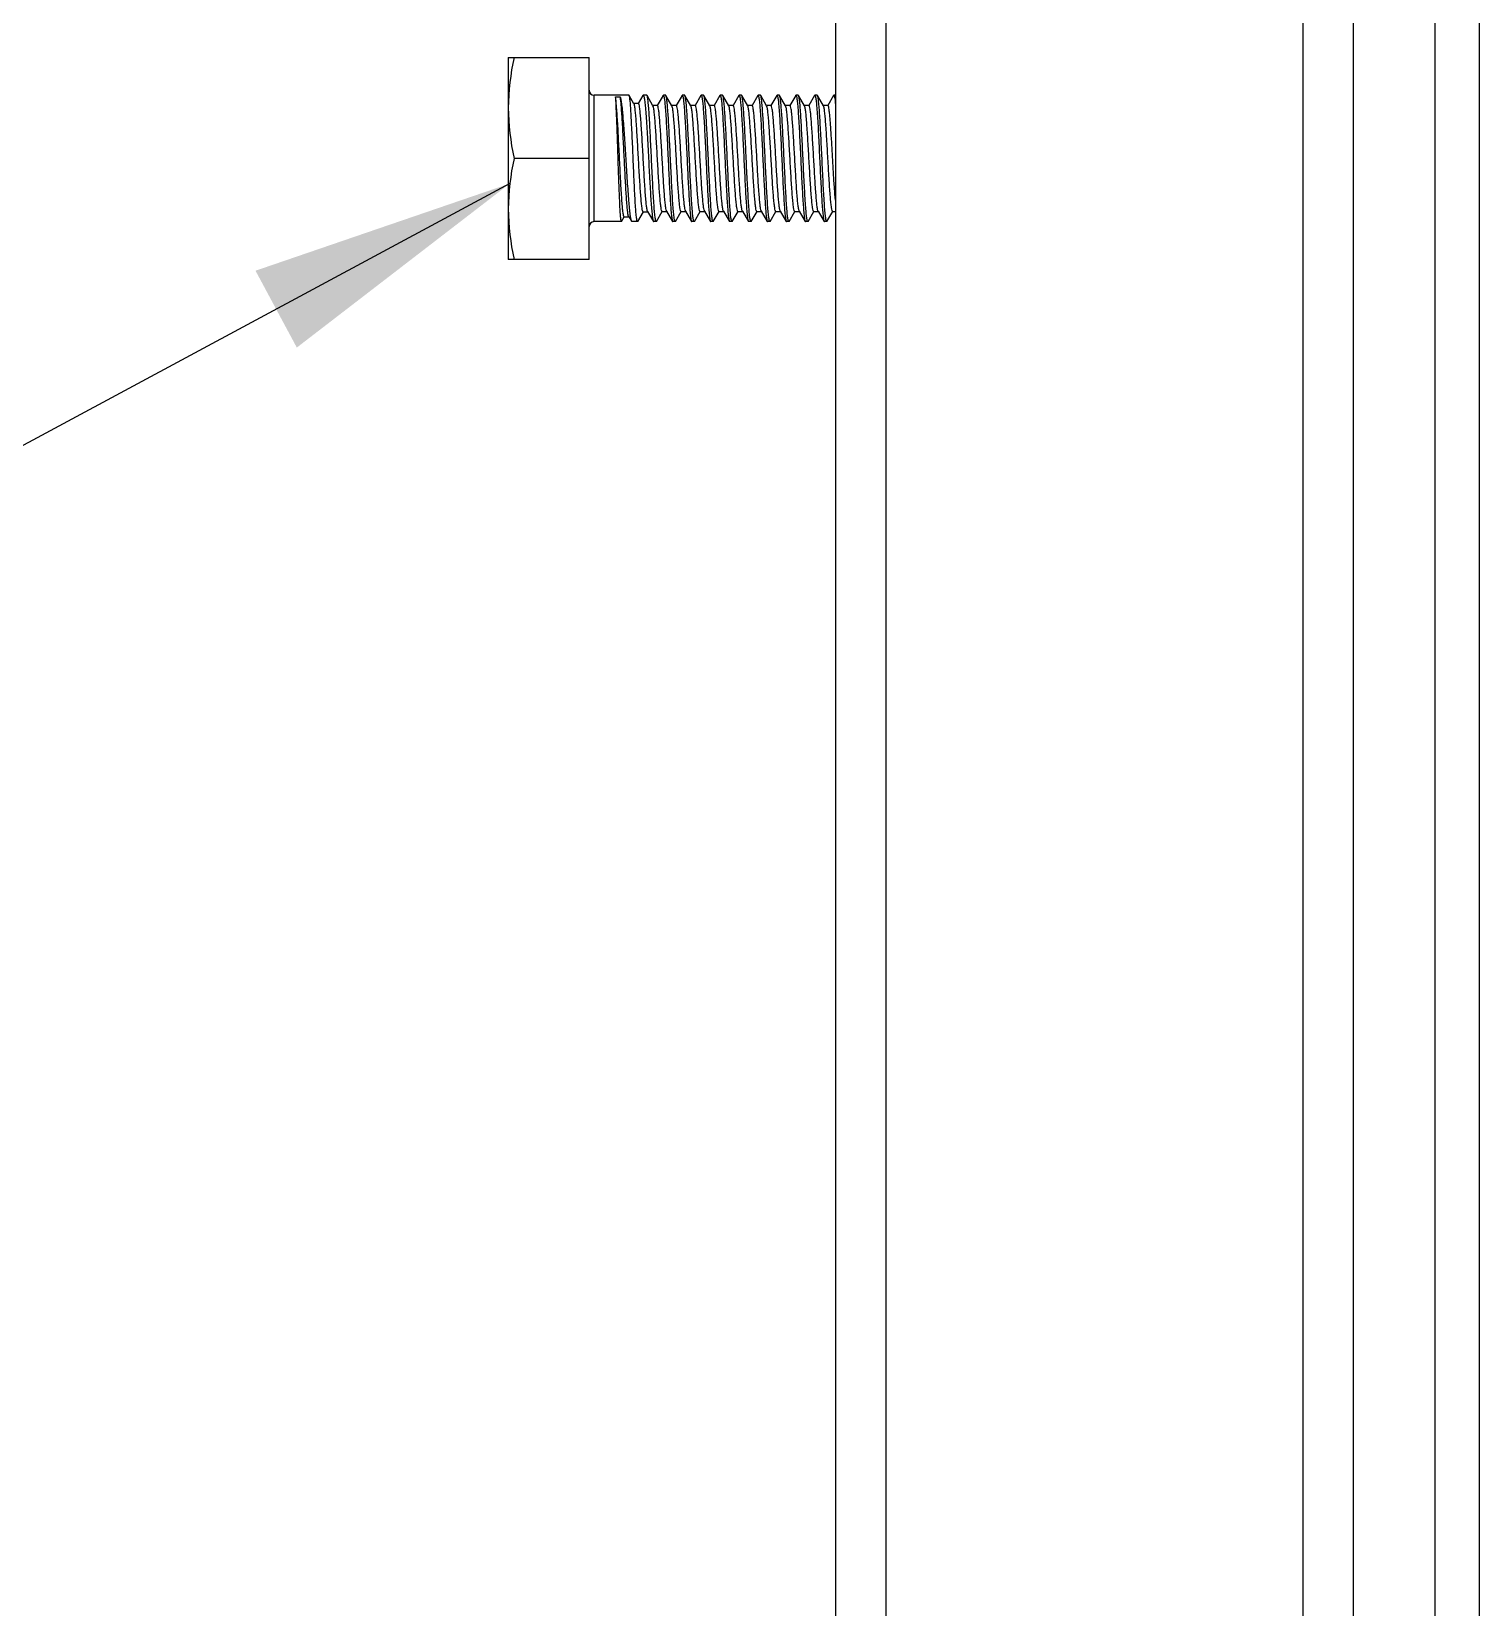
# Model space of a CAD drawing. Extents: x -1396510 to 1250330, y -1892470 to 1623980.
# Drawn here: x -1157042 to -1156496, y -62579 to -61985 of the extents above; entities that cross this region are included whole.
import ezdxf

# ---------------------------------------------------------------- set-up
doc = ezdxf.new("R2010")
doc.units = 0
doc.header["$LTSCALE"] = 1000
doc.header["$MEASUREMENT"] = 0
doc.styles.get("Standard").update_dxf_attribs({"font": 'gbenor.shx', "bigfont": 'gbcbig.shx'})
doc.dimstyles.get("Standard").update_dxf_attribs({"dimscale": 100, "dimtxt": 3.5, "dimasz": 1, "dimexe": 2.5, "dimexo": 3, "dimgap": 1.5, "dimtad": 1, "dimdec": 0, "dimzin": 0, "dimdsep": 46, "dimtxsty": 'Standard', "dimblk": 'ARCHTICK', "dimcen": 0.09, "dimadec": 0, "dimazin": 0, "dimtfac": 1, "dimtdec": 0, "dimtix": 1, "dimtmove": 2, "dimatfit": 3, "dimfxl": 0, "dimtolj": 1, "dimtzin": 0, "dimarcsym": 0})

# ---------------------------------------------------------------- blocks, each defined once
blk = doc.blocks.new('_ArchTick')
at = {"color": 0, "linetype": 'ByBlock', "const_width": 0.4}
blk.add_lwpolyline([(-0.5, -0.5), (0.5, 0.5)], dxfattribs=at)

msp = doc.modelspace()

# ---------------------------------------------------------------- linework, layer by layer
at = {"linetype": 'Continuous'}
for p, q in [((-1156496.41, -63126.9), (-1156496.41, -61616.54)), ((-1156513.07, -62918.5), (-1156513.07, -61686.9)), ((-1156739.16, -61890.08), (-1156739.16, -63356.1)), ((-1156720.12, -61890.08), (-1156720.12, -63356.1)), ((-1156563.05, -61890.08), (-1156563.05, -63356.1)), ((-1156544.01, -61890.08), (-1156544.01, -63356.1)), ((-1156862.43, -61994.8), (-1156831.97, -61994.8)), ((-1156862.43, -61994.8), (-1156862.43, -62070.95)), ((-1156831.97, -62070.95), (-1156831.97, -61994.8)), ((-1156816.93, -62009.08), (-1156830.07, -62009.08)), ((-1156830.07, -62056.67), (-1156830.07, -62009.08)), ((-1156822.05, -62009.62), (-1156820.27, -62009.62)), ((-1156816.87, -62009.13), (-1156816.93, -62009.08)), ((-1156815.07, -62012.23), (-1156816.87, -62009.13)), ((-1156811.73, -62009.18), (-1156813.44, -62012.14)), ((-1156811.73, -62009.18), (-1156811.6, -62009.08)), ((-1156810.25, -62009.08), (-1156811.61, -62009.08)), ((-1156810.16, -62009.16), (-1156810.25, -62009.08)), ((-1156807.91, -62013.03), (-1156810.16, -62009.16)), ((-1156804.1, -62009.16), (-1156806.29, -62012.93)), ((-1156803.11, -62009.08), (-1156804.01, -62009.08)), ((-1156803.02, -62009.16), (-1156803.11, -62009.08)), ((-1156800.77, -62013.03), (-1156803.02, -62009.16)), ((-1156796.96, -62009.16), (-1156799.15, -62012.93)), ((-1156796.96, -62009.16), (-1156796.87, -62009.08)), ((-1156795.97, -62009.08), (-1156796.87, -62009.08)), ((-1156795.88, -62009.16), (-1156795.97, -62009.08)), ((-1156793.63, -62013.03), (-1156795.88, -62009.16)), ((-1156789.82, -62009.16), (-1156792.01, -62012.93)), ((-1156789.82, -62009.16), (-1156789.73, -62009.08)), ((-1156788.83, -62009.08), (-1156789.73, -62009.08)), ((-1156788.74, -62009.16), (-1156788.83, -62009.08)), ((-1156786.49, -62013.03), (-1156788.74, -62009.16)), ((-1156782.68, -62009.16), (-1156784.87, -62012.93)), ((-1156782.68, -62009.16), (-1156782.59, -62009.08)), ((-1156781.69, -62009.08), (-1156782.59, -62009.08)), ((-1156781.6, -62009.16), (-1156781.69, -62009.08)), ((-1156779.35, -62013.03), (-1156781.6, -62009.16)), ((-1156775.54, -62009.16), (-1156777.73, -62012.93)), ((-1156774.55, -62009.08), (-1156775.45, -62009.08)), ((-1156774.46, -62009.16), (-1156774.55, -62009.08)), ((-1156772.21, -62013.03), (-1156774.46, -62009.16)), ((-1156768.4, -62009.16), (-1156770.59, -62012.93)), ((-1156768.4, -62009.16), (-1156768.31, -62009.08)), ((-1156767.42, -62009.08), (-1156768.31, -62009.08)), ((-1156767.32, -62009.16), (-1156767.42, -62009.08)), ((-1156765.07, -62013.03), (-1156767.32, -62009.16)), ((-1156761.26, -62009.16), (-1156763.45, -62012.93)), ((-1156761.26, -62009.16), (-1156761.17, -62009.08)), ((-1156760.28, -62009.08), (-1156761.17, -62009.08)), ((-1156760.18, -62009.16), (-1156760.28, -62009.08)), ((-1156757.93, -62013.03), (-1156760.18, -62009.16)), ((-1156754.12, -62009.16), (-1156756.31, -62012.93)), ((-1156754.12, -62009.16), (-1156754.03, -62009.08)), ((-1156753.14, -62009.08), (-1156754.03, -62009.08)), ((-1156753.04, -62009.16), (-1156753.14, -62009.08)), ((-1156750.79, -62013.03), (-1156753.04, -62009.16)), ((-1156746.98, -62009.16), (-1156749.17, -62012.93)), ((-1156746.98, -62009.16), (-1156746.89, -62009.08)), ((-1156746, -62009.08), (-1156746.89, -62009.08)), ((-1156745.9, -62009.16), (-1156746, -62009.08)), ((-1156743.65, -62013.03), (-1156745.9, -62009.16)), ((-1156739.84, -62009.16), (-1156742.03, -62012.93)), ((-1156739.84, -62009.16), (-1156739.75, -62009.08)), ((-1156739.16, -62009.08), (-1156739.75, -62009.08)), ((-1156813.39, -62012.14), (-1156815.12, -62012.14)), ((-1156806.23, -62012.93), (-1156807.96, -62012.93)), ((-1156799.09, -62012.93), (-1156800.82, -62012.93)), ((-1156791.95, -62012.93), (-1156793.68, -62012.93)), ((-1156784.81, -62012.93), (-1156786.54, -62012.93)), ((-1156777.67, -62012.93), (-1156779.4, -62012.93)), ((-1156770.54, -62012.93), (-1156772.26, -62012.93)), ((-1156763.4, -62012.93), (-1156765.13, -62012.93)), ((-1156756.26, -62012.93), (-1156757.99, -62012.93)), ((-1156749.12, -62012.93), (-1156750.85, -62012.93)), ((-1156741.98, -62012.93), (-1156743.71, -62012.93)), ((-1156831.97, -62032.87), (-1156860.29, -62032.87)), ((-1156819.77, -62056.67), (-1156830.07, -62056.67)), ((-1156819.72, -62056.63), (-1156819.77, -62056.67)), ((-1156819.72, -62056.63), (-1156818.72, -62054.9)), ((-1156818.75, -62054.87), (-1156817.02, -62054.87)), ((-1156817.07, -62054.79), (-1156816.05, -62056.54)), ((-1156816.05, -62056.54), (-1156815.9, -62056.67)), ((-1156813.74, -62056.67), (-1156815.9, -62056.67)), ((-1156813.66, -62056.6), (-1156813.75, -62056.67)), ((-1156813.66, -62056.6), (-1156811.54, -62052.95)), ((-1156811.59, -62052.95), (-1156809.87, -62052.95)), ((-1156809.92, -62052.86), (-1156807.76, -62056.58)), ((-1156807.76, -62056.58), (-1156807.65, -62056.67)), ((-1156806.68, -62056.67), (-1156807.65, -62056.67)), ((-1156806.59, -62056.59), (-1156806.68, -62056.67)), ((-1156806.59, -62056.59), (-1156804.39, -62052.82)), ((-1156804.45, -62052.82), (-1156802.72, -62052.82)), ((-1156802.78, -62052.72), (-1156802.82, -62052.63)), ((-1156802.78, -62052.72), (-1156800.53, -62056.59)), ((-1156800.53, -62056.59), (-1156800.44, -62056.67)), ((-1156799.54, -62056.67), (-1156800.44, -62056.67)), ((-1156799.45, -62056.59), (-1156799.54, -62056.67)), ((-1156799.45, -62056.59), (-1156797.25, -62052.82)), ((-1156797.31, -62052.82), (-1156795.58, -62052.82)), ((-1156795.64, -62052.72), (-1156795.68, -62052.63)), ((-1156795.64, -62052.72), (-1156793.39, -62056.59)), ((-1156793.39, -62056.59), (-1156793.3, -62056.67)), ((-1156792.4, -62056.67), (-1156793.3, -62056.67)), ((-1156792.31, -62056.59), (-1156792.4, -62056.67)), ((-1156792.31, -62056.59), (-1156790.11, -62052.82)), ((-1156790.17, -62052.82), (-1156788.44, -62052.82)), ((-1156788.5, -62052.72), (-1156788.54, -62052.62)), ((-1156788.5, -62052.72), (-1156786.25, -62056.59)), ((-1156786.25, -62056.59), (-1156786.16, -62056.67)), ((-1156785.26, -62056.67), (-1156786.16, -62056.67)), ((-1156785.17, -62056.59), (-1156785.26, -62056.67)), ((-1156785.17, -62056.59), (-1156782.97, -62052.82)), ((-1156783.03, -62052.82), (-1156781.3, -62052.82)), ((-1156781.36, -62052.72), (-1156781.41, -62052.62)), ((-1156781.36, -62052.72), (-1156779.11, -62056.59)), ((-1156779.11, -62056.59), (-1156779.02, -62056.67)), ((-1156778.12, -62056.67), (-1156779.02, -62056.67)), ((-1156778.03, -62056.59), (-1156778.12, -62056.67)), ((-1156778.03, -62056.59), (-1156775.83, -62052.82)), ((-1156775.89, -62052.82), (-1156774.16, -62052.82)), ((-1156774.22, -62052.72), (-1156774.27, -62052.61)), ((-1156774.22, -62052.72), (-1156771.97, -62056.59)), ((-1156771.97, -62056.59), (-1156771.88, -62056.67)), ((-1156770.99, -62056.67), (-1156771.88, -62056.67)), ((-1156770.89, -62056.59), (-1156770.99, -62056.67)), ((-1156770.89, -62056.59), (-1156768.69, -62052.82)), ((-1156768.75, -62052.82), (-1156767.02, -62052.82)), ((-1156767.08, -62052.72), (-1156767.13, -62052.61)), ((-1156767.08, -62052.72), (-1156764.83, -62056.59)), ((-1156764.83, -62056.59), (-1156764.74, -62056.67)), ((-1156763.85, -62056.67), (-1156764.74, -62056.67)), ((-1156763.75, -62056.59), (-1156763.85, -62056.67)), ((-1156763.75, -62056.59), (-1156761.56, -62052.82)), ((-1156761.61, -62052.82), (-1156759.88, -62052.82)), ((-1156759.94, -62052.72), (-1156759.99, -62052.6)), ((-1156759.94, -62052.72), (-1156757.69, -62056.59)), ((-1156757.69, -62056.59), (-1156757.6, -62056.67)), ((-1156756.71, -62056.67), (-1156757.6, -62056.67)), ((-1156756.61, -62056.59), (-1156756.71, -62056.67)), ((-1156756.61, -62056.59), (-1156754.42, -62052.82)), ((-1156754.47, -62052.82), (-1156752.74, -62052.82)), ((-1156752.8, -62052.72), (-1156752.86, -62052.6)), ((-1156752.8, -62052.72), (-1156750.55, -62056.59)), ((-1156750.55, -62056.59), (-1156750.46, -62056.67)), ((-1156749.57, -62056.67), (-1156750.46, -62056.67)), ((-1156749.47, -62056.59), (-1156749.57, -62056.67)), ((-1156749.47, -62056.59), (-1156747.28, -62052.82)), ((-1156747.33, -62052.82), (-1156745.6, -62052.82)), ((-1156745.66, -62052.72), (-1156745.72, -62052.59)), ((-1156745.66, -62052.72), (-1156743.41, -62056.59)), ((-1156743.41, -62056.59), (-1156743.32, -62056.67)), ((-1156742.43, -62056.67), (-1156743.32, -62056.67)), ((-1156742.33, -62056.59), (-1156742.43, -62056.67)), ((-1156742.33, -62056.59), (-1156740.14, -62052.82)), ((-1156740.19, -62052.82), (-1156739.16, -62052.82)), ((-1156831.97, -62070.95), (-1156862.43, -62070.95))]:
    msp.add_line(p, q, dxfattribs=at)
for centre, start, end in [((-1156830.07, -62007.17), 180, 270), ((-1156830.07, -62058.58), 90, 180)]:
    msp.add_arc(centre, 1.9, start, end, dxfattribs=at)
for points in [[(-1156860.29, -61994.8), (-1156861.6, -62001.05), (-1156862.43, -62007.45), (-1156862.43, -62013.84)], [(-1156862.43, -62013.84), (-1156862.43, -62020.22), (-1156861.6, -62026.62), (-1156860.29, -62032.87)], [(-1156860.29, -62032.87), (-1156861.6, -62039.12), (-1156862.43, -62045.53), (-1156862.43, -62051.91)], [(-1156862.43, -62051.91), (-1156862.43, -62058.3), (-1156861.6, -62064.7), (-1156860.29, -62070.95)]]:
    msp.add_open_spline(points, degree=3, dxfattribs=at)
for points, knots in [([(-1156821.05, -62032.87), (-1156821.13, -62030.24), (-1156821.3, -62025.26), (-1156821.52, -62018.51), (-1156821.77, -62013.4), (-1156821.91, -62010.62), (-1156822.05, -62009.62)], [0, 0, 0, 0, 0.340216, 0.641739, 0.870295, 1, 1, 1, 1]), ([(-1156818.75, -62054.87), (-1156818.8, -62054.87), (-1156818.9, -62054.72), (-1156818.98, -62054.43), (-1156819.09, -62053.94), (-1156819.24, -62052.94), (-1156819.42, -62051.26), (-1156819.62, -62048.77), (-1156819.83, -62045.73), (-1156820.03, -62042.24), (-1156820.23, -62038.41), (-1156820.51, -62033.03), (-1156820.83, -62026.45), (-1156821.2, -62019.3), (-1156821.59, -62013.78), (-1156821.84, -62010.73), (-1156822.05, -62009.62)], [0, 0, 0, 0, 0.003181, 0.009997, 0.020842, 0.035708, 0.077022, 0.132568, 0.200428, 0.278278, 0.363482, 0.453195, 0.634322, 0.798504, 0.925407, 1, 1, 1, 1]), ([(-1156820.27, -62009.62), (-1156820.15, -62010.01), (-1156819.96, -62011.01), (-1156819.57, -62013.78), (-1156819.16, -62018.51), (-1156818.67, -62025.26), (-1156818.36, -62030.24), (-1156818.19, -62032.87)], [0, 0, 0, 0, 0.052104, 0.130854, 0.359409, 0.660459, 1, 1, 1, 1]), ([(-1156817.07, -62054.79), (-1156817.2, -62054.57), (-1156817.32, -62053.83), (-1156817.53, -62052.44), (-1156817.71, -62050.38), (-1156817.91, -62047.76), (-1156818.11, -62044.64), (-1156818.38, -62039.81), (-1156818.7, -62033.38), (-1156819.08, -62025.75), (-1156819.44, -62018.89), (-1156819.81, -62013.6), (-1156820.06, -62010.69), (-1156820.27, -62009.62)], [0, 0, 0, 0, 0.016498, 0.048153, 0.094091, 0.152829, 0.222461, 0.300749, 0.473185, 0.64885, 0.806645, 0.928205, 1, 1, 1, 1]), ([(-1156815.38, -62032.87), (-1156815.5, -62029.97), (-1156815.68, -62025.73), (-1156815.94, -62020.32), (-1156816.11, -62016.83), (-1156816.3, -62013.91), (-1156816.45, -62011.63), (-1156816.66, -62010.14), (-1156816.74, -62009.35), (-1156816.87, -62009.13)], [0, 0, 0, 0, 0.366748, 0.534004, 0.682559, 0.80722, 0.903651, 0.968552, 1, 1, 1, 1]), ([(-1156811.6, -62009.08), (-1156811.55, -62009.08), (-1156811.42, -62009.26), (-1156811.33, -62009.59), (-1156811.2, -62010.17), (-1156811.02, -62011.35), (-1156810.8, -62013.34), (-1156810.56, -62016.26), (-1156810.32, -62019.82), (-1156810.08, -62023.88), (-1156809.83, -62028.29), (-1156809.67, -62031.33), (-1156809.59, -62032.87)], [0, 0, 0, 0, 0.007187, 0.022465, 0.046744, 0.080015, 0.172417, 0.296393, 0.447275, 0.619318, 0.805937, 1, 1, 1, 1]), ([(-1156808.47, -62032.87), (-1156808.61, -62029.99), (-1156808.81, -62025.79), (-1156809.09, -62020.41), (-1156809.29, -62016.93), (-1156809.5, -62014.01), (-1156809.69, -62011.72), (-1156809.91, -62010.2), (-1156810.03, -62009.39), (-1156810.16, -62009.16)], [0, 0, 0, 0, 0.364024, 0.530312, 0.678343, 0.803036, 0.90014, 0.966414, 1, 1, 1, 1]), ([(-1156804.1, -62009.16), (-1156804.09, -62009.13), (-1156804.07, -62009.1), (-1156804.02, -62009.08), (-1156804.01, -62009.08)], [0, 0, 0, 0, 0.600476, 1, 1, 1, 1]), ([(-1156804.01, -62009.08), (-1156803.95, -62009.08), (-1156803.85, -62009.27), (-1156803.77, -62009.59), (-1156803.65, -62010.18), (-1156803.5, -62011.35), (-1156803.31, -62013.34), (-1156803.09, -62016.26), (-1156802.88, -62019.82), (-1156802.66, -62023.88), (-1156802.44, -62028.29), (-1156802.3, -62031.33), (-1156802.22, -62032.87)], [0, 0, 0, 0, 0.006688, 0.021753, 0.045929, 0.079148, 0.171548, 0.29561, 0.446639, 0.618873, 0.805706, 1, 1, 1, 1]), ([(-1156801.33, -62032.87), (-1156801.47, -62029.99), (-1156801.67, -62025.79), (-1156801.95, -62020.41), (-1156802.16, -62016.93), (-1156802.36, -62014.01), (-1156802.55, -62011.72), (-1156802.77, -62010.2), (-1156802.89, -62009.39), (-1156803.02, -62009.16)], [0, 0, 0, 0, 0.364026, 0.530319, 0.678348, 0.803035, 0.900137, 0.966414, 1, 1, 1, 1]), ([(-1156796.87, -62009.08), (-1156796.81, -62009.08), (-1156796.71, -62009.27), (-1156796.63, -62009.59), (-1156796.51, -62010.17), (-1156796.36, -62011.35), (-1156796.17, -62013.34), (-1156795.95, -62016.26), (-1156795.74, -62019.82), (-1156795.52, -62023.88), (-1156795.3, -62028.29), (-1156795.16, -62031.33), (-1156795.08, -62032.87)], [0, 0, 0, 0, 0.006669, 0.021718, 0.045876, 0.079084, 0.171468, 0.295522, 0.446557, 0.618815, 0.805682, 1, 1, 1, 1]), ([(-1156794.19, -62032.87), (-1156794.33, -62029.99), (-1156794.53, -62025.79), (-1156794.81, -62020.41), (-1156795.02, -62016.93), (-1156795.22, -62014.01), (-1156795.41, -62011.72), (-1156795.63, -62010.2), (-1156795.75, -62009.39), (-1156795.88, -62009.16)], [0, 0, 0, 0, 0.364021, 0.530314, 0.678346, 0.803036, 0.900137, 0.966413, 1, 1, 1, 1]), ([(-1156789.73, -62009.08), (-1156789.68, -62009.08), (-1156789.57, -62009.27), (-1156789.49, -62009.59), (-1156789.37, -62010.17), (-1156789.22, -62011.35), (-1156789.03, -62013.34), (-1156788.81, -62016.26), (-1156788.6, -62019.82), (-1156788.38, -62023.88), (-1156788.16, -62028.29), (-1156788.02, -62031.33), (-1156787.94, -62032.87)], [0, 0, 0, 0, 0.006676, 0.021736, 0.045901, 0.079115, 0.171505, 0.295563, 0.446596, 0.618846, 0.805696, 1, 1, 1, 1]), ([(-1156787.05, -62032.87), (-1156787.19, -62029.99), (-1156787.39, -62025.79), (-1156787.67, -62020.41), (-1156787.88, -62016.93), (-1156788.09, -62014.01), (-1156788.27, -62011.72), (-1156788.49, -62010.2), (-1156788.61, -62009.39), (-1156788.74, -62009.16)], [0, 0, 0, 0, 0.364021, 0.530311, 0.678343, 0.803036, 0.90014, 0.966414, 1, 1, 1, 1]), ([(-1156782.59, -62009.08), (-1156782.54, -62009.08), (-1156782.43, -62009.27), (-1156782.35, -62009.59), (-1156782.23, -62010.18), (-1156782.08, -62011.35), (-1156781.89, -62013.34), (-1156781.68, -62016.26), (-1156781.46, -62019.82), (-1156781.24, -62023.88), (-1156781.02, -62028.29), (-1156780.88, -62031.33), (-1156780.8, -62032.87)], [0, 0, 0, 0, 0.006686, 0.021757, 0.045931, 0.079152, 0.171553, 0.295615, 0.446644, 0.618879, 0.805711, 1, 1, 1, 1]), ([(-1156779.91, -62032.87), (-1156780.05, -62029.99), (-1156780.25, -62025.79), (-1156780.53, -62020.41), (-1156780.74, -62016.93), (-1156780.95, -62014.01), (-1156781.13, -62011.72), (-1156781.35, -62010.2), (-1156781.47, -62009.39), (-1156781.6, -62009.16)], [0, 0, 0, 0, 0.364026, 0.530312, 0.67834, 0.803034, 0.90014, 0.966415, 1, 1, 1, 1]), ([(-1156775.54, -62009.16), (-1156775.53, -62009.13), (-1156775.51, -62009.1), (-1156775.47, -62009.08), (-1156775.45, -62009.08)], [0, 0, 0, 0, 0.600612, 1, 1, 1, 1]), ([(-1156775.45, -62009.08), (-1156775.4, -62009.08), (-1156775.29, -62009.27), (-1156775.21, -62009.59), (-1156775.09, -62010.18), (-1156774.94, -62011.35), (-1156774.75, -62013.34), (-1156774.54, -62016.26), (-1156774.32, -62019.82), (-1156774.1, -62023.88), (-1156773.88, -62028.29), (-1156773.74, -62031.33), (-1156773.66, -62032.87)], [0, 0, 0, 0, 0.006697, 0.021777, 0.045962, 0.079191, 0.171605, 0.29567, 0.44669, 0.618909, 0.805726, 1, 1, 1, 1]), ([(-1156772.77, -62032.87), (-1156772.91, -62029.99), (-1156773.11, -62025.79), (-1156773.39, -62020.41), (-1156773.6, -62016.93), (-1156773.81, -62014.01), (-1156773.99, -62011.72), (-1156774.21, -62010.2), (-1156774.33, -62009.39), (-1156774.46, -62009.16)], [0, 0, 0, 0, 0.364026, 0.530313, 0.678337, 0.803029, 0.900137, 0.966414, 1, 1, 1, 1]), ([(-1156768.31, -62009.08), (-1156768.26, -62009.08), (-1156768.15, -62009.27), (-1156768.07, -62009.59), (-1156767.96, -62010.17), (-1156767.8, -62011.35), (-1156767.61, -62013.34), (-1156767.4, -62016.26), (-1156767.18, -62019.82), (-1156766.96, -62023.88), (-1156766.74, -62028.29), (-1156766.6, -62031.33), (-1156766.52, -62032.87)], [0, 0, 0, 0, 0.006677, 0.021735, 0.045901, 0.079116, 0.171512, 0.295573, 0.4466, 0.618843, 0.805694, 1, 1, 1, 1]), ([(-1156765.63, -62032.87), (-1156765.77, -62029.99), (-1156765.97, -62025.79), (-1156766.25, -62020.41), (-1156766.46, -62016.93), (-1156766.67, -62014.01), (-1156766.85, -62011.72), (-1156767.07, -62010.2), (-1156767.19, -62009.39), (-1156767.32, -62009.16)], [0, 0, 0, 0, 0.364024, 0.530311, 0.678342, 0.803035, 0.900139, 0.966414, 1, 1, 1, 1]), ([(-1156761.17, -62009.08), (-1156761.12, -62009.08), (-1156761.01, -62009.27), (-1156760.93, -62009.59), (-1156760.82, -62010.18), (-1156760.66, -62011.35), (-1156760.47, -62013.34), (-1156760.26, -62016.26), (-1156760.04, -62019.82), (-1156759.82, -62023.88), (-1156759.6, -62028.29), (-1156759.46, -62031.33), (-1156759.38, -62032.87)], [0, 0, 0, 0, 0.00669, 0.021765, 0.045943, 0.079167, 0.171572, 0.295635, 0.446661, 0.618889, 0.805716, 1, 1, 1, 1]), ([(-1156758.49, -62032.87), (-1156758.63, -62029.99), (-1156758.83, -62025.79), (-1156759.11, -62020.41), (-1156759.32, -62016.93), (-1156759.53, -62014.01), (-1156759.71, -62011.72), (-1156759.93, -62010.2), (-1156760.05, -62009.39), (-1156760.18, -62009.16)], [0, 0, 0, 0, 0.364026, 0.530319, 0.678348, 0.803035, 0.900137, 0.966414, 1, 1, 1, 1]), ([(-1156754.03, -62009.08), (-1156753.98, -62009.08), (-1156753.87, -62009.27), (-1156753.79, -62009.59), (-1156753.68, -62010.17), (-1156753.52, -62011.35), (-1156753.33, -62013.34), (-1156753.12, -62016.26), (-1156752.9, -62019.82), (-1156752.68, -62023.88), (-1156752.46, -62028.29), (-1156752.32, -62031.33), (-1156752.25, -62032.87)], [0, 0, 0, 0, 0.006669, 0.021718, 0.045876, 0.079084, 0.171468, 0.295521, 0.446556, 0.618814, 0.805682, 1, 1, 1, 1]), ([(-1156751.35, -62032.87), (-1156751.49, -62029.99), (-1156751.69, -62025.79), (-1156751.97, -62020.41), (-1156752.18, -62016.93), (-1156752.39, -62014.01), (-1156752.57, -62011.72), (-1156752.79, -62010.2), (-1156752.91, -62009.39), (-1156753.04, -62009.16)], [0, 0, 0, 0, 0.364021, 0.530313, 0.678345, 0.803036, 0.900138, 0.966413, 1, 1, 1, 1]), ([(-1156746.89, -62009.08), (-1156746.84, -62009.08), (-1156746.73, -62009.27), (-1156746.65, -62009.59), (-1156746.54, -62010.18), (-1156746.38, -62011.35), (-1156746.19, -62013.34), (-1156745.98, -62016.26), (-1156745.76, -62019.82), (-1156745.54, -62023.88), (-1156745.32, -62028.29), (-1156745.18, -62031.33), (-1156745.11, -62032.87)], [0, 0, 0, 0, 0.006679, 0.021742, 0.04591, 0.079126, 0.171519, 0.295578, 0.446611, 0.618856, 0.8057, 1, 1, 1, 1]), ([(-1156744.21, -62032.87), (-1156744.35, -62029.99), (-1156744.55, -62025.79), (-1156744.83, -62020.41), (-1156745.04, -62016.93), (-1156745.25, -62014.01), (-1156745.43, -62011.72), (-1156745.65, -62010.2), (-1156745.77, -62009.39), (-1156745.9, -62009.16)], [0, 0, 0, 0, 0.364023, 0.530311, 0.678342, 0.803036, 0.90014, 0.966414, 1, 1, 1, 1]), ([(-1156739.75, -62009.08), (-1156739.67, -62009.08), (-1156739.54, -62009.45), (-1156739.43, -62009.98), (-1156739.28, -62011.03), (-1156739.2, -62011.81), (-1156739.16, -62012.27)], [0, 0, 0, 0, 0.077049, 0.268055, 0.577055, 1, 1, 1, 1]), ([(-1156811.59, -62052.95), (-1156811.64, -62052.95), (-1156811.75, -62052.81), (-1156811.89, -62052.33), (-1156812.08, -62051.24), (-1156812.28, -62049.47), (-1156812.49, -62047.07), (-1156812.7, -62044.15), (-1156812.92, -62040.81), (-1156813.13, -62037.18), (-1156813.42, -62032.12), (-1156813.69, -62027.13), (-1156813.98, -62022.37), (-1156814.19, -62019.26), (-1156814.4, -62016.64), (-1156814.6, -62014.58), (-1156814.81, -62013.19), (-1156814.94, -62012.45), (-1156815.07, -62012.23)], [0, 0, 0, 0, 0.003526, 0.010871, 0.03842, 0.082642, 0.142013, 0.214376, 0.297085, 0.387117, 0.481196, 0.667858, 0.753739, 0.830507, 0.895467, 0.946372, 0.98153, 1, 1, 1, 1]), ([(-1156809.92, -62052.86), (-1156810.05, -62052.63), (-1156810.18, -62051.87), (-1156810.4, -62050.43), (-1156810.6, -62048.33), (-1156810.82, -62045.66), (-1156811.03, -62042.51), (-1156811.32, -62037.71), (-1156811.6, -62032.7), (-1156811.88, -62027.65), (-1156812.09, -62024.04), (-1156812.3, -62020.74), (-1156812.51, -62017.87), (-1156812.72, -62015.52), (-1156812.91, -62013.8), (-1156813.1, -62012.74), (-1156813.24, -62012.28), (-1156813.34, -62012.14), (-1156813.39, -62012.14)], [0, 0, 0, 0, 0.019036, 0.055162, 0.107284, 0.173532, 0.25149, 0.338305, 0.525651, 0.619397, 0.708683, 0.790327, 0.861445, 0.919555, 0.962678, 0.989457, 0.996584, 1, 1, 1, 1]), ([(-1156804.45, -62052.82), (-1156804.5, -62052.82), (-1156804.6, -62052.68), (-1156804.74, -62052.22), (-1156804.93, -62051.17), (-1156805.12, -62049.46), (-1156805.33, -62047.14), (-1156805.54, -62044.32), (-1156805.75, -62041.08), (-1156805.97, -62037.54), (-1156806.25, -62032.61), (-1156806.52, -62027.72), (-1156806.81, -62023.05), (-1156807.02, -62020), (-1156807.24, -62017.41), (-1156807.43, -62015.37), (-1156807.65, -62013.98), (-1156807.78, -62013.24), (-1156807.91, -62013.03)], [0, 0, 0, 0, 0.003515, 0.010772, 0.037949, 0.081609, 0.140308, 0.211978, 0.294061, 0.383612, 0.477415, 0.664253, 0.750571, 0.827952, 0.893624, 0.945254, 0.981055, 1, 1, 1, 1]), ([(-1156802.82, -62052.63), (-1156802.93, -62052.36), (-1156803.08, -62051.56), (-1156803.28, -62050.06), (-1156803.48, -62047.95), (-1156803.78, -62044.17), (-1156804.12, -62038.63), (-1156804.45, -62032.75), (-1156804.73, -62027.88), (-1156804.94, -62024.41), (-1156805.15, -62021.23), (-1156805.36, -62018.47), (-1156805.57, -62016.2), (-1156805.76, -62014.54), (-1156805.94, -62013.51), (-1156806.08, -62013.07), (-1156806.19, -62012.93), (-1156806.23, -62012.93)], [0, 0, 0, 0, 0.022028, 0.060426, 0.114034, 0.181029, 0.345472, 0.530963, 0.623561, 0.71172, 0.79235, 0.862632, 0.920122, 0.962845, 0.989432, 0.996538, 1, 1, 1, 1]), ([(-1156797.31, -62052.82), (-1156797.36, -62052.82), (-1156797.46, -62052.68), (-1156797.6, -62052.22), (-1156797.79, -62051.17), (-1156797.99, -62049.46), (-1156798.19, -62047.14), (-1156798.4, -62044.32), (-1156798.62, -62041.08), (-1156798.83, -62037.54), (-1156799.11, -62032.61), (-1156799.38, -62027.72), (-1156799.68, -62023.05), (-1156799.88, -62020), (-1156800.1, -62017.41), (-1156800.29, -62015.37), (-1156800.51, -62013.98), (-1156800.64, -62013.24), (-1156800.77, -62013.03)], [0, 0, 0, 0, 0.003515, 0.010772, 0.037949, 0.081609, 0.140308, 0.211978, 0.294061, 0.383612, 0.477415, 0.664253, 0.750571, 0.827952, 0.893624, 0.945254, 0.981055, 1, 1, 1, 1]), ([(-1156795.68, -62052.63), (-1156795.79, -62052.36), (-1156795.94, -62051.55), (-1156796.14, -62050.05), (-1156796.34, -62047.94), (-1156796.64, -62044.15), (-1156796.98, -62038.61), (-1156797.32, -62032.73), (-1156797.6, -62027.87), (-1156797.8, -62024.4), (-1156798.01, -62021.23), (-1156798.22, -62018.46), (-1156798.43, -62016.2), (-1156798.62, -62014.54), (-1156798.81, -62013.51), (-1156798.94, -62013.07), (-1156799.05, -62012.93), (-1156799.09, -62012.93)], [0, 0, 0, 0, 0.022167, 0.060682, 0.114378, 0.181432, 0.345908, 0.531337, 0.623882, 0.711978, 0.792543, 0.862763, 0.920199, 0.962881, 0.989441, 0.996541, 1, 1, 1, 1]), ([(-1156790.17, -62052.82), (-1156790.22, -62052.82), (-1156790.32, -62052.68), (-1156790.46, -62052.22), (-1156790.65, -62051.17), (-1156790.85, -62049.46), (-1156791.06, -62047.14), (-1156791.26, -62044.32), (-1156791.48, -62041.08), (-1156791.69, -62037.54), (-1156791.97, -62032.61), (-1156792.25, -62027.72), (-1156792.54, -62023.05), (-1156792.74, -62020), (-1156792.96, -62017.41), (-1156793.15, -62015.37), (-1156793.37, -62013.98), (-1156793.5, -62013.24), (-1156793.63, -62013.03)], [0, 0, 0, 0, 0.003515, 0.010772, 0.037949, 0.081609, 0.140308, 0.211978, 0.294061, 0.383612, 0.477415, 0.664253, 0.750571, 0.827952, 0.893624, 0.945254, 0.981055, 1, 1, 1, 1]), ([(-1156788.54, -62052.62), (-1156788.66, -62052.35), (-1156788.8, -62051.54), (-1156789.01, -62050.03), (-1156789.2, -62047.92), (-1156789.5, -62044.13), (-1156789.84, -62038.59), (-1156790.18, -62032.72), (-1156790.46, -62027.85), (-1156790.67, -62024.39), (-1156790.87, -62021.22), (-1156791.08, -62018.46), (-1156791.29, -62016.2), (-1156791.48, -62014.54), (-1156791.67, -62013.51), (-1156791.81, -62013.07), (-1156791.91, -62012.93), (-1156791.95, -62012.93)], [0, 0, 0, 0, 0.022306, 0.060937, 0.114721, 0.181834, 0.346342, 0.531711, 0.624202, 0.712235, 0.792736, 0.862894, 0.920276, 0.962916, 0.98945, 0.996543, 1, 1, 1, 1]), ([(-1156783.03, -62052.82), (-1156783.08, -62052.82), (-1156783.18, -62052.68), (-1156783.32, -62052.22), (-1156783.51, -62051.17), (-1156783.71, -62049.46), (-1156783.92, -62047.14), (-1156784.12, -62044.32), (-1156784.34, -62041.08), (-1156784.55, -62037.54), (-1156784.83, -62032.61), (-1156785.11, -62027.72), (-1156785.4, -62023.05), (-1156785.61, -62020), (-1156785.82, -62017.41), (-1156786.01, -62015.37), (-1156786.23, -62013.98), (-1156786.36, -62013.24), (-1156786.49, -62013.03)], [0, 0, 0, 0, 0.003516, 0.010772, 0.037949, 0.081609, 0.140308, 0.211978, 0.294061, 0.383612, 0.477416, 0.664253, 0.750571, 0.827952, 0.893624, 0.945254, 0.981055, 1, 1, 1, 1]), ([(-1156781.41, -62052.62), (-1156781.52, -62052.34), (-1156781.66, -62051.53), (-1156781.87, -62050.02), (-1156782.07, -62047.9), (-1156782.36, -62044.11), (-1156782.71, -62038.57), (-1156783.04, -62032.7), (-1156783.32, -62027.84), (-1156783.53, -62024.38), (-1156783.74, -62021.21), (-1156783.94, -62018.45), (-1156784.15, -62016.19), (-1156784.34, -62014.54), (-1156784.53, -62013.51), (-1156784.67, -62013.07), (-1156784.77, -62012.93), (-1156784.81, -62012.93)], [0, 0, 0, 0, 0.022445, 0.061192, 0.115065, 0.182235, 0.346776, 0.532084, 0.624521, 0.712492, 0.792928, 0.863025, 0.920353, 0.962951, 0.98946, 0.996545, 1, 1, 1, 1]), ([(-1156775.89, -62052.82), (-1156775.94, -62052.82), (-1156776.04, -62052.68), (-1156776.18, -62052.22), (-1156776.37, -62051.17), (-1156776.57, -62049.46), (-1156776.78, -62047.14), (-1156776.98, -62044.32), (-1156777.2, -62041.08), (-1156777.41, -62037.54), (-1156777.69, -62032.61), (-1156777.97, -62027.72), (-1156778.26, -62023.05), (-1156778.47, -62020), (-1156778.68, -62017.41), (-1156778.87, -62015.37), (-1156779.09, -62013.98), (-1156779.22, -62013.24), (-1156779.35, -62013.03)], [0, 0, 0, 0, 0.003516, 0.010772, 0.037949, 0.081609, 0.140308, 0.211978, 0.294061, 0.383612, 0.477416, 0.664254, 0.750571, 0.827952, 0.893624, 0.945254, 0.981055, 1, 1, 1, 1]), ([(-1156774.27, -62052.61), (-1156774.38, -62052.33), (-1156774.52, -62051.52), (-1156774.73, -62050), (-1156774.93, -62047.88), (-1156775.23, -62044.09), (-1156775.57, -62038.55), (-1156775.9, -62032.68), (-1156776.18, -62027.83), (-1156776.39, -62024.36), (-1156776.6, -62021.2), (-1156776.8, -62018.45), (-1156777.01, -62016.19), (-1156777.2, -62014.53), (-1156777.39, -62013.51), (-1156777.53, -62013.07), (-1156777.63, -62012.93), (-1156777.67, -62012.93)], [0, 0, 0, 0, 0.022584, 0.061447, 0.115407, 0.182636, 0.34721, 0.532457, 0.62484, 0.712749, 0.79312, 0.863155, 0.920429, 0.962986, 0.989469, 0.996548, 1, 1, 1, 1]), ([(-1156768.75, -62052.82), (-1156768.8, -62052.82), (-1156768.9, -62052.68), (-1156769.04, -62052.22), (-1156769.23, -62051.17), (-1156769.43, -62049.46), (-1156769.64, -62047.14), (-1156769.85, -62044.32), (-1156770.06, -62041.08), (-1156770.27, -62037.54), (-1156770.55, -62032.61), (-1156770.83, -62027.72), (-1156771.12, -62023.05), (-1156771.33, -62020), (-1156771.54, -62017.41), (-1156771.73, -62015.37), (-1156771.95, -62013.98), (-1156772.08, -62013.24), (-1156772.21, -62013.03)], [0, 0, 0, 0, 0.003516, 0.010771, 0.037949, 0.081609, 0.140308, 0.211978, 0.294061, 0.383613, 0.477416, 0.664254, 0.750571, 0.827952, 0.893624, 0.945254, 0.981055, 1, 1, 1, 1]), ([(-1156767.13, -62052.61), (-1156767.24, -62052.33), (-1156767.39, -62051.51), (-1156767.59, -62049.99), (-1156767.79, -62047.86), (-1156768.09, -62044.07), (-1156768.43, -62038.53), (-1156768.76, -62032.66), (-1156769.04, -62027.81), (-1156769.25, -62024.35), (-1156769.46, -62021.19), (-1156769.66, -62018.44), (-1156769.87, -62016.19), (-1156770.06, -62014.53), (-1156770.25, -62013.51), (-1156770.39, -62013.07), (-1156770.49, -62012.93), (-1156770.54, -62012.93)], [0, 0, 0, 0, 0.022723, 0.061701, 0.115749, 0.183037, 0.347642, 0.532829, 0.625158, 0.713005, 0.793312, 0.863286, 0.920506, 0.963022, 0.989478, 0.99655, 1, 1, 1, 1]), ([(-1156761.61, -62052.82), (-1156761.66, -62052.82), (-1156761.76, -62052.68), (-1156761.9, -62052.22), (-1156762.09, -62051.17), (-1156762.29, -62049.46), (-1156762.5, -62047.14), (-1156762.71, -62044.32), (-1156762.92, -62041.08), (-1156763.13, -62037.54), (-1156763.41, -62032.61), (-1156763.69, -62027.72), (-1156763.98, -62023.05), (-1156764.19, -62020), (-1156764.4, -62017.41), (-1156764.59, -62015.37), (-1156764.81, -62013.98), (-1156764.94, -62013.24), (-1156765.07, -62013.03)], [0, 0, 0, 0, 0.003516, 0.010771, 0.037949, 0.081609, 0.140308, 0.211978, 0.294061, 0.383613, 0.477416, 0.664254, 0.750571, 0.827952, 0.893624, 0.945254, 0.981055, 1, 1, 1, 1]), ([(-1156759.99, -62052.6), (-1156760.1, -62052.32), (-1156760.25, -62051.5), (-1156760.45, -62049.97), (-1156760.65, -62047.85), (-1156760.95, -62044.05), (-1156761.29, -62038.52), (-1156761.62, -62032.65), (-1156761.9, -62027.8), (-1156762.11, -62024.34), (-1156762.32, -62021.18), (-1156762.52, -62018.43), (-1156762.73, -62016.18), (-1156762.92, -62014.53), (-1156763.11, -62013.51), (-1156763.25, -62013.07), (-1156763.35, -62012.93), (-1156763.4, -62012.93)], [0, 0, 0, 0, 0.022862, 0.061956, 0.116091, 0.183437, 0.348074, 0.5332, 0.625476, 0.713261, 0.793503, 0.863416, 0.920583, 0.963057, 0.989487, 0.996552, 1, 1, 1, 1]), ([(-1156754.47, -62052.82), (-1156754.52, -62052.82), (-1156754.62, -62052.68), (-1156754.76, -62052.22), (-1156754.95, -62051.17), (-1156755.15, -62049.46), (-1156755.36, -62047.14), (-1156755.57, -62044.32), (-1156755.78, -62041.08), (-1156755.99, -62037.54), (-1156756.27, -62032.61), (-1156756.55, -62027.72), (-1156756.84, -62023.05), (-1156757.05, -62020), (-1156757.26, -62017.41), (-1156757.45, -62015.37), (-1156757.67, -62013.98), (-1156757.8, -62013.24), (-1156757.93, -62013.03)], [0, 0, 0, 0, 0.003516, 0.010771, 0.037949, 0.081609, 0.140308, 0.211978, 0.294061, 0.383613, 0.477416, 0.664254, 0.750571, 0.827952, 0.893624, 0.945254, 0.981055, 1, 1, 1, 1]), ([(-1156752.86, -62052.6), (-1156752.96, -62052.31), (-1156753.11, -62051.49), (-1156753.32, -62049.96), (-1156753.51, -62047.83), (-1156753.81, -62044.03), (-1156754.15, -62038.5), (-1156754.48, -62032.63), (-1156754.76, -62027.78), (-1156754.97, -62024.33), (-1156755.18, -62021.17), (-1156755.38, -62018.43), (-1156755.59, -62016.18), (-1156755.78, -62014.53), (-1156755.97, -62013.51), (-1156756.11, -62013.06), (-1156756.21, -62012.93), (-1156756.26, -62012.93)], [0, 0, 0, 0, 0.023, 0.06221, 0.116433, 0.183837, 0.348506, 0.533571, 0.625793, 0.713517, 0.793694, 0.863545, 0.920659, 0.963092, 0.989496, 0.996554, 1, 1, 1, 1]), ([(-1156747.33, -62052.82), (-1156747.38, -62052.82), (-1156747.48, -62052.68), (-1156747.62, -62052.22), (-1156747.81, -62051.17), (-1156748.01, -62049.46), (-1156748.22, -62047.14), (-1156748.43, -62044.32), (-1156748.64, -62041.08), (-1156748.85, -62037.54), (-1156749.13, -62032.61), (-1156749.41, -62027.72), (-1156749.7, -62023.05), (-1156749.91, -62020), (-1156750.12, -62017.41), (-1156750.31, -62015.37), (-1156750.53, -62013.98), (-1156750.66, -62013.24), (-1156750.79, -62013.03)], [0, 0, 0, 0, 0.003516, 0.010771, 0.037949, 0.081609, 0.140308, 0.211978, 0.294061, 0.383613, 0.477416, 0.664254, 0.750571, 0.827952, 0.893624, 0.945254, 0.981055, 1, 1, 1, 1]), ([(-1156745.72, -62052.59), (-1156745.83, -62052.31), (-1156745.97, -62051.48), (-1156746.18, -62049.95), (-1156746.38, -62047.81), (-1156746.67, -62044.01), (-1156747.01, -62038.48), (-1156747.35, -62032.61), (-1156747.62, -62027.77), (-1156747.83, -62024.32), (-1156748.04, -62021.16), (-1156748.25, -62018.42), (-1156748.45, -62016.18), (-1156748.64, -62014.53), (-1156748.83, -62013.51), (-1156748.97, -62013.06), (-1156749.07, -62012.93), (-1156749.12, -62012.93)], [0, 0, 0, 0, 0.023139, 0.062463, 0.116774, 0.184236, 0.348936, 0.533941, 0.62611, 0.713772, 0.793885, 0.863675, 0.920735, 0.963127, 0.989505, 0.996557, 1, 1, 1, 1]), ([(-1156740.19, -62052.82), (-1156740.24, -62052.82), (-1156740.34, -62052.68), (-1156740.48, -62052.22), (-1156740.67, -62051.17), (-1156740.87, -62049.46), (-1156741.08, -62047.14), (-1156741.29, -62044.32), (-1156741.5, -62041.08), (-1156741.71, -62037.54), (-1156741.99, -62032.61), (-1156742.27, -62027.72), (-1156742.56, -62023.05), (-1156742.77, -62020), (-1156742.98, -62017.41), (-1156743.17, -62015.37), (-1156743.39, -62013.98), (-1156743.52, -62013.24), (-1156743.65, -62013.03)], [0, 0, 0, 0, 0.003516, 0.010771, 0.037949, 0.081609, 0.140308, 0.211978, 0.294061, 0.383613, 0.477416, 0.664254, 0.750571, 0.827952, 0.893624, 0.945254, 0.981055, 1, 1, 1, 1]), ([(-1156739.16, -62048.64), (-1156739.29, -62047.15), (-1156739.54, -62043.8), (-1156739.88, -62038.42), (-1156740.21, -62032.51), (-1156740.55, -62026.63), (-1156740.84, -62022.01), (-1156741.08, -62018.75), (-1156741.25, -62016.77), (-1156741.42, -62015.21), (-1156741.59, -62013.99), (-1156741.73, -62013.37), (-1156741.88, -62012.93), (-1156741.98, -62012.93)], [0, 0, 0, 0, 0.125273, 0.280526, 0.451, 0.620464, 0.772784, 0.837888, 0.893492, 0.938284, 0.971239, 0.991709, 1, 1, 1, 1]), ([(-1156819.77, -62056.67), (-1156819.82, -62056.67), (-1156819.89, -62056.46), (-1156819.95, -62056.16), (-1156820.03, -62055.57), (-1156820.11, -62054.8), (-1156820.19, -62053.8), (-1156820.3, -62052.08), (-1156820.44, -62049.49), (-1156820.59, -62045.93), (-1156820.75, -62041.87), (-1156820.9, -62037.46), (-1156821, -62034.42), (-1156821.05, -62032.87)], [0, 0, 0, 0, 0.005906, 0.02066, 0.044668, 0.077802, 0.119769, 0.170184, 0.29436, 0.445608, 0.618145, 0.805336, 1, 1, 1, 1]), ([(-1156818.19, -62032.87), (-1156818.02, -62035.72), (-1156817.76, -62039.87), (-1156817.39, -62045.18), (-1156817.13, -62048.63), (-1156816.87, -62051.55), (-1156816.63, -62053.86), (-1156816.37, -62055.45), (-1156816.2, -62056.29), (-1156816.05, -62056.54)], [0, 0, 0, 0, 0.359329, 0.52395, 0.67108, 0.795828, 0.894098, 0.962746, 1, 1, 1, 1]), ([(-1156813.75, -62056.67), (-1156813.8, -62056.67), (-1156813.89, -62056.48), (-1156813.97, -62056.16), (-1156814.08, -62055.57), (-1156814.22, -62054.4), (-1156814.4, -62052.41), (-1156814.59, -62049.49), (-1156814.79, -62045.93), (-1156814.99, -62041.86), (-1156815.18, -62037.46), (-1156815.31, -62034.42), (-1156815.38, -62032.87)], [0, 0, 0, 0, 0.006494, 0.021489, 0.045625, 0.078827, 0.171228, 0.295321, 0.446402, 0.618703, 0.80562, 1, 1, 1, 1]), ([(-1156809.59, -62032.87), (-1156809.44, -62035.75), (-1156809.22, -62039.94), (-1156808.91, -62045.29), (-1156808.69, -62048.77), (-1156808.46, -62051.69), (-1156808.26, -62053.98), (-1156808.03, -62055.53), (-1156807.9, -62056.34), (-1156807.76, -62056.58)], [0, 0, 0, 0, 0.362797, 0.528646, 0.676443, 0.801155, 0.898568, 0.965462, 1, 1, 1, 1]), ([(-1156806.68, -62056.67), (-1156806.74, -62056.67), (-1156806.84, -62056.48), (-1156806.92, -62056.16), (-1156807.04, -62055.57), (-1156807.19, -62054.4), (-1156807.38, -62052.41), (-1156807.6, -62049.49), (-1156807.81, -62045.93), (-1156808.03, -62041.87), (-1156808.25, -62037.46), (-1156808.39, -62034.42), (-1156808.47, -62032.87)], [0, 0, 0, 0, 0.006673, 0.021727, 0.045889, 0.079101, 0.171487, 0.295543, 0.446578, 0.618832, 0.80569, 1, 1, 1, 1]), ([(-1156802.22, -62032.87), (-1156802.08, -62035.76), (-1156801.89, -62039.96), (-1156801.6, -62045.33), (-1156801.4, -62048.81), (-1156801.19, -62051.73), (-1156801, -62054.02), (-1156800.78, -62055.55), (-1156800.67, -62056.36), (-1156800.53, -62056.59)], [0, 0, 0, 0, 0.363959, 0.530229, 0.678249, 0.80294, 0.900058, 0.966367, 1, 1, 1, 1]), ([(-1156799.54, -62056.67), (-1156799.6, -62056.67), (-1156799.7, -62056.48), (-1156799.78, -62056.16), (-1156799.9, -62055.57), (-1156800.05, -62054.4), (-1156800.24, -62052.41), (-1156800.46, -62049.49), (-1156800.67, -62045.93), (-1156800.89, -62041.87), (-1156801.11, -62037.46), (-1156801.25, -62034.42), (-1156801.33, -62032.87)], [0, 0, 0, 0, 0.006669, 0.02172, 0.045879, 0.079089, 0.171479, 0.295539, 0.446576, 0.618826, 0.805682, 1, 1, 1, 1]), ([(-1156795.08, -62032.87), (-1156794.95, -62035.76), (-1156794.75, -62039.96), (-1156794.46, -62045.33), (-1156794.26, -62048.81), (-1156794.05, -62051.73), (-1156793.86, -62054.02), (-1156793.64, -62055.55), (-1156793.53, -62056.36), (-1156793.39, -62056.59)], [0, 0, 0, 0, 0.363954, 0.530216, 0.678234, 0.802928, 0.900053, 0.966366, 1, 1, 1, 1]), ([(-1156792.4, -62056.67), (-1156792.46, -62056.67), (-1156792.56, -62056.48), (-1156792.64, -62056.16), (-1156792.76, -62055.57), (-1156792.91, -62054.4), (-1156793.1, -62052.41), (-1156793.32, -62049.49), (-1156793.53, -62045.93), (-1156793.75, -62041.87), (-1156793.97, -62037.46), (-1156794.11, -62034.42), (-1156794.19, -62032.87)], [0, 0, 0, 0, 0.006682, 0.021747, 0.045917, 0.079134, 0.171527, 0.295584, 0.44661, 0.618852, 0.805701, 1, 1, 1, 1]), ([(-1156787.94, -62032.87), (-1156787.81, -62035.76), (-1156787.61, -62039.96), (-1156787.32, -62045.33), (-1156787.12, -62048.81), (-1156786.91, -62051.73), (-1156786.72, -62054.02), (-1156786.5, -62055.55), (-1156786.39, -62056.36), (-1156786.25, -62056.59)], [0, 0, 0, 0, 0.363971, 0.530241, 0.678257, 0.802947, 0.900064, 0.966368, 1, 1, 1, 1]), ([(-1156785.26, -62056.67), (-1156785.32, -62056.67), (-1156785.42, -62056.48), (-1156785.51, -62056.16), (-1156785.62, -62055.57), (-1156785.77, -62054.4), (-1156785.96, -62052.41), (-1156786.18, -62049.49), (-1156786.39, -62045.93), (-1156786.61, -62041.86), (-1156786.83, -62037.46), (-1156786.98, -62034.42), (-1156787.05, -62032.87)], [0, 0, 0, 0, 0.006694, 0.021774, 0.045957, 0.079186, 0.171599, 0.295663, 0.446681, 0.618902, 0.805725, 1, 1, 1, 1]), ([(-1156780.8, -62032.87), (-1156780.67, -62035.76), (-1156780.47, -62039.96), (-1156780.18, -62045.33), (-1156779.98, -62048.81), (-1156779.77, -62051.73), (-1156779.58, -62054.02), (-1156779.36, -62055.55), (-1156779.25, -62056.36), (-1156779.11, -62056.59)], [0, 0, 0, 0, 0.363963, 0.530226, 0.67824, 0.802935, 0.900059, 0.966368, 1, 1, 1, 1]), ([(-1156778.12, -62056.67), (-1156778.18, -62056.67), (-1156778.28, -62056.48), (-1156778.37, -62056.16), (-1156778.48, -62055.57), (-1156778.64, -62054.4), (-1156778.83, -62052.41), (-1156779.04, -62049.49), (-1156779.25, -62045.93), (-1156779.47, -62041.86), (-1156779.69, -62037.46), (-1156779.84, -62034.42), (-1156779.91, -62032.87)], [0, 0, 0, 0, 0.006693, 0.021771, 0.045952, 0.079178, 0.171587, 0.295651, 0.446675, 0.618899, 0.805721, 1, 1, 1, 1]), ([(-1156773.66, -62032.87), (-1156773.53, -62035.76), (-1156773.33, -62039.96), (-1156773.04, -62045.33), (-1156772.84, -62048.81), (-1156772.63, -62051.73), (-1156772.44, -62054.02), (-1156772.22, -62055.55), (-1156772.11, -62056.36), (-1156771.97, -62056.59)], [0, 0, 0, 0, 0.363961, 0.530224, 0.678244, 0.802939, 0.900061, 0.966368, 1, 1, 1, 1]), ([(-1156770.99, -62056.67), (-1156771.04, -62056.67), (-1156771.14, -62056.48), (-1156771.23, -62056.16), (-1156771.34, -62055.57), (-1156771.5, -62054.4), (-1156771.69, -62052.41), (-1156771.9, -62049.49), (-1156772.11, -62045.93), (-1156772.33, -62041.87), (-1156772.55, -62037.46), (-1156772.7, -62034.42), (-1156772.77, -62032.87)], [0, 0, 0, 0, 0.006683, 0.02175, 0.045922, 0.079141, 0.171538, 0.295599, 0.446629, 0.61887, 0.805706, 1, 1, 1, 1]), ([(-1156766.52, -62032.87), (-1156766.39, -62035.76), (-1156766.19, -62039.96), (-1156765.9, -62045.33), (-1156765.7, -62048.81), (-1156765.49, -62051.73), (-1156765.3, -62054.02), (-1156765.08, -62055.55), (-1156764.97, -62056.36), (-1156764.83, -62056.59)], [0, 0, 0, 0, 0.363957, 0.530226, 0.678246, 0.80294, 0.90006, 0.966367, 1, 1, 1, 1]), ([(-1156763.85, -62056.67), (-1156763.9, -62056.67), (-1156764, -62056.48), (-1156764.09, -62056.16), (-1156764.2, -62055.57), (-1156764.36, -62054.4), (-1156764.55, -62052.41), (-1156764.76, -62049.49), (-1156764.98, -62045.93), (-1156765.19, -62041.87), (-1156765.41, -62037.46), (-1156765.56, -62034.42), (-1156765.63, -62032.87)], [0, 0, 0, 0, 0.006673, 0.021729, 0.045891, 0.079103, 0.17149, 0.295546, 0.446581, 0.618835, 0.805691, 1, 1, 1, 1]), ([(-1156759.38, -62032.87), (-1156759.25, -62035.76), (-1156759.05, -62039.96), (-1156758.76, -62045.33), (-1156758.56, -62048.81), (-1156758.35, -62051.73), (-1156758.16, -62054.02), (-1156757.94, -62055.55), (-1156757.83, -62056.36), (-1156757.69, -62056.59)], [0, 0, 0, 0, 0.363958, 0.530229, 0.678249, 0.80294, 0.900058, 0.966367, 1, 1, 1, 1]), ([(-1156756.71, -62056.67), (-1156756.76, -62056.67), (-1156756.86, -62056.48), (-1156756.95, -62056.16), (-1156757.06, -62055.57), (-1156757.22, -62054.4), (-1156757.41, -62052.41), (-1156757.62, -62049.49), (-1156757.84, -62045.93), (-1156758.05, -62041.87), (-1156758.27, -62037.46), (-1156758.42, -62034.42), (-1156758.49, -62032.87)], [0, 0, 0, 0, 0.006669, 0.021719, 0.045878, 0.079087, 0.171477, 0.295536, 0.446573, 0.618824, 0.805681, 1, 1, 1, 1]), ([(-1156752.25, -62032.87), (-1156752.11, -62035.76), (-1156751.91, -62039.96), (-1156751.62, -62045.33), (-1156751.42, -62048.81), (-1156751.21, -62051.73), (-1156751.02, -62054.02), (-1156750.8, -62055.55), (-1156750.69, -62056.36), (-1156750.55, -62056.59)], [0, 0, 0, 0, 0.363954, 0.530216, 0.678234, 0.802928, 0.900053, 0.966366, 1, 1, 1, 1]), ([(-1156749.57, -62056.67), (-1156749.62, -62056.67), (-1156749.72, -62056.48), (-1156749.81, -62056.16), (-1156749.92, -62055.57), (-1156750.08, -62054.4), (-1156750.27, -62052.41), (-1156750.48, -62049.49), (-1156750.7, -62045.93), (-1156750.91, -62041.87), (-1156751.13, -62037.46), (-1156751.28, -62034.42), (-1156751.35, -62032.87)], [0, 0, 0, 0, 0.006683, 0.02175, 0.045921, 0.079139, 0.171534, 0.295592, 0.446617, 0.618856, 0.805703, 1, 1, 1, 1]), ([(-1156745.11, -62032.87), (-1156744.97, -62035.76), (-1156744.77, -62039.96), (-1156744.48, -62045.33), (-1156744.28, -62048.81), (-1156744.07, -62051.73), (-1156743.88, -62054.02), (-1156743.66, -62055.55), (-1156743.55, -62056.36), (-1156743.41, -62056.59)], [0, 0, 0, 0, 0.36397, 0.530239, 0.678254, 0.802945, 0.900063, 0.966368, 1, 1, 1, 1]), ([(-1156742.43, -62056.67), (-1156742.48, -62056.67), (-1156742.58, -62056.48), (-1156742.67, -62056.16), (-1156742.78, -62055.57), (-1156742.94, -62054.4), (-1156743.13, -62052.41), (-1156743.34, -62049.49), (-1156743.56, -62045.93), (-1156743.77, -62041.86), (-1156743.99, -62037.46), (-1156744.14, -62034.42), (-1156744.21, -62032.87)], [0, 0, 0, 0, 0.006696, 0.021778, 0.045962, 0.079192, 0.171607, 0.295672, 0.44669, 0.618908, 0.805728, 1, 1, 1, 1])]:
    msp.add_open_spline(points, degree=3, knots=knots, dxfattribs=at)

# ---------------------------------------------------------------- leaders
msp.add_leader([(-1156861.85, -62042.32), (-1157143.18, -62193.53)], dimstyle='Standard', override={"dimgap": 20, "dimtad": 0})

doc.saveas('drawing.dxf')
